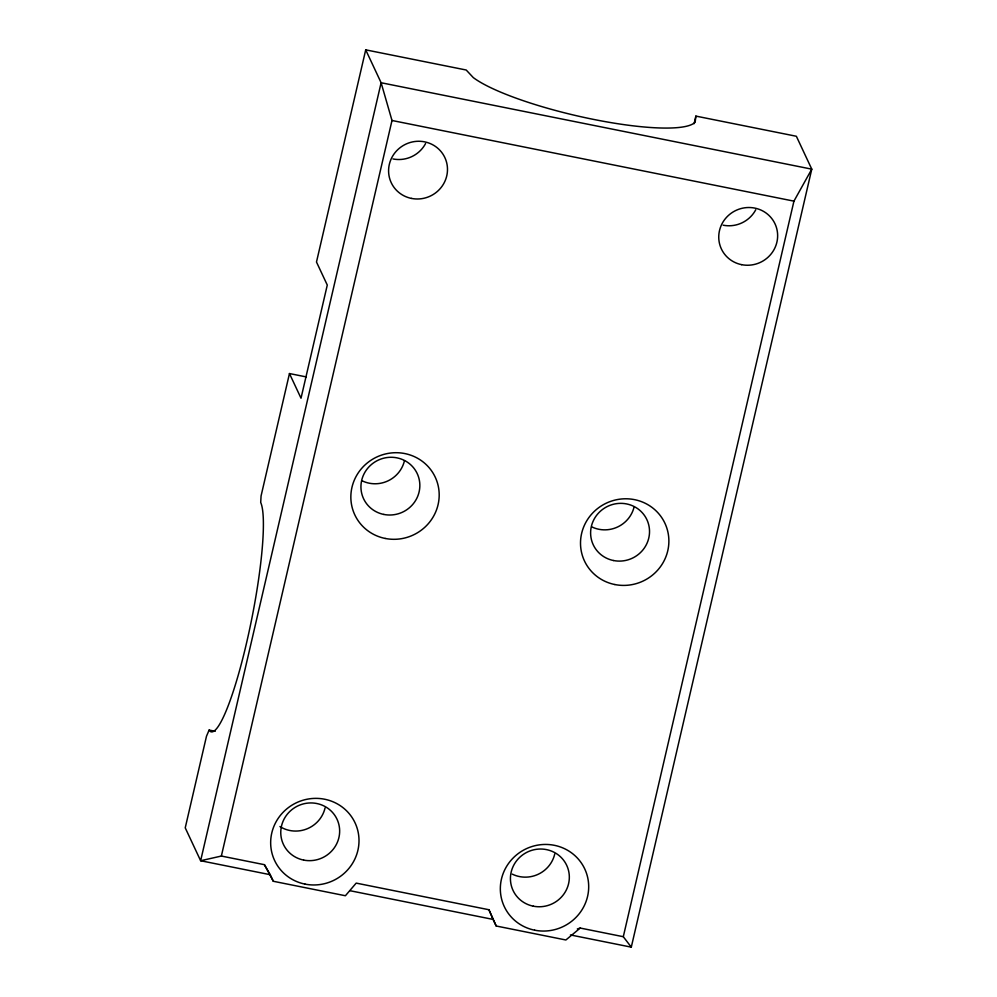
<?xml version="1.0" encoding="UTF-8"?>
<svg xmlns="http://www.w3.org/2000/svg" width="997" height="997" viewBox="0 0 997 997"><rect width="100%" height="100%" fill="white"/><g stroke="black" fill="none" stroke-linecap="round" stroke-linejoin="round"><path stroke-width="1.5" d="M570.409 934.937L631.288 947.15L811.77 169.154L796.366 136.265L695.881 116.101L695.158 122.133A118.444 23.118 13.1 0 1 593.365 119.366A118.444 23.118 13.1 0 1 473.301 77.604L466.197 70.014L365.712 49.85L316.485 262.024L327.278 285.055L301.019 398.214L289.466 373.551L306.266 376.916M289.466 373.551L261.077 495.92L260.703 502.5A118.444 17.61 -78.7 0 1 248.465 634.516A118.444 17.61 -78.7 0 1 210.031 731.287L209.121 730.066L206.491 736.222L185.23 827.846L200.634 860.735L270.237 874.705L273.315 881.273L345.398 895.742L356.191 883.105L488.929 909.738L496.194 926.001L565.885 939.984L580.229 928.057L623.299 936.706L631.288 947.15M623.299 936.706L793.936 201.145L811.77 169.154L381.116 82.739L200.634 860.735L221.359 856.049L391.995 120.487L381.116 82.739L365.712 49.85M694.124 123.678L695.881 116.101M577.325 928.955L580.229 928.057M391.995 120.487L793.936 201.145M209.121 730.066L215.227 731.287M221.359 856.049L264.417 864.686L270.237 874.705M349.935 890.695L493.116 919.421L496.194 926.001M264.417 864.686L273.315 881.273M488.929 909.738L493.116 919.421M325.059 807.956A29.611 28.701 -25.1 0 1 279.933 826.55M554.731 854.055A29.611 28.701 -25.1 0 1 512.259 874.12M425.582 143.543A29.611 28.701 -25.1 0 1 392.98 158.947M755.738 209.794A29.611 28.701 -25.1 0 1 723.149 225.197M634.142 506.75A29.611 28.701 -25.1 0 1 591.67 526.827M404.47 460.664A29.611 28.701 -25.1 0 1 361.986 480.741M383.833 514.44A29.611 28.701 -25.1 0 0 418.541 476.99A29.611 28.701 -25.1 0 0 368.815 467.007A29.611 28.701 -25.1 0 0 383.833 514.44M613.516 560.526A29.611 28.701 -25.1 0 0 648.224 523.076A29.611 28.701 -25.1 0 0 598.487 513.094A29.611 28.701 -25.1 0 0 613.516 560.526M533.32 906.186A29.611 28.701 -25.1 0 0 568.028 868.736A29.611 28.701 -25.1 0 0 518.303 858.753A29.611 28.701 -25.1 0 0 533.32 906.186M303.649 860.087A29.611 28.701 -25.1 0 0 338.357 822.65A29.611 28.701 -25.1 0 0 288.632 812.667A29.611 28.701 -25.1 0 0 303.649 860.087M411.474 198.415A29.611 28.701 -25.1 0 0 446.182 160.966A29.611 28.701 -25.1 0 0 396.457 150.996A29.611 28.701 -25.1 0 0 411.474 198.415M741.631 264.666A29.611 28.701 -25.1 0 0 776.339 227.216A29.611 28.701 -25.1 0 0 726.614 217.246A29.611 28.701 -25.1 0 0 741.631 264.666M534.666 930.189A44.416 43.058 -25.1 0 0 586.735 874.02A44.416 43.058 -25.1 0 0 512.134 859.053A44.416 43.058 -25.1 0 0 534.666 930.189M304.982 884.102A44.416 43.058 -25.1 0 0 357.051 827.934A44.416 43.058 -25.1 0 0 282.463 812.966A44.416 43.058 -25.1 0 0 304.982 884.102M614.85 584.541A44.416 43.058 -25.1 0 0 666.918 528.36A44.416 43.058 -25.1 0 0 592.318 513.393A44.416 43.058 -25.1 0 0 614.85 584.541M385.178 538.442A44.416 43.058 -25.1 0 0 437.234 482.274A44.416 43.058 -25.1 0 0 362.646 467.306A44.416 43.058 -25.1 0 0 385.178 538.442"/></g></svg>
